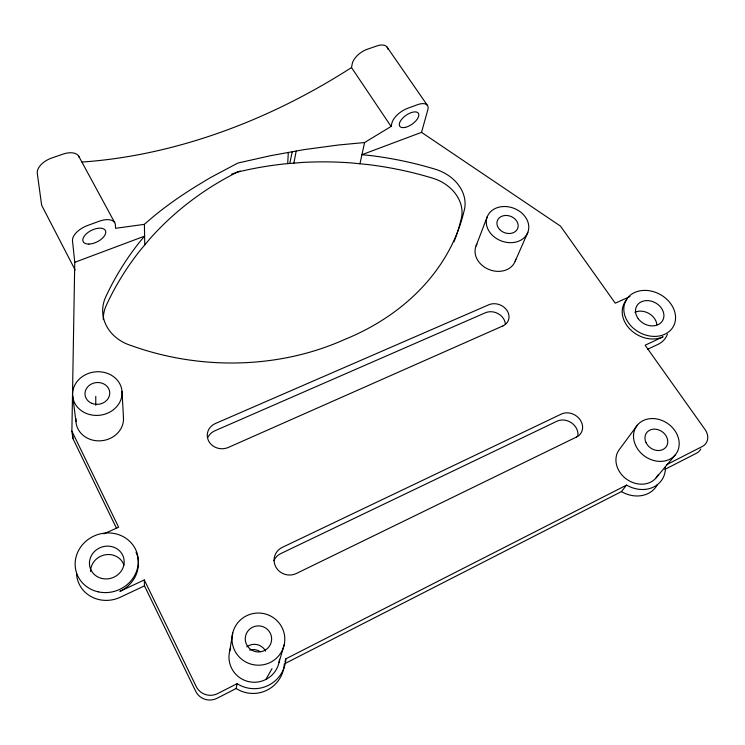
<?xml version="1.0" encoding="UTF-8"?>
<svg xmlns="http://www.w3.org/2000/svg" width="745" height="745" viewBox="0 0 745 745"><rect width="100%" height="100%" fill="white"/><g stroke="black" fill="none" stroke-linecap="round" stroke-linejoin="round"><path stroke-width="1.12" d="M95.76 405.233L95.76 396.34M116.602 528.494L72.889 438.526L71.883 431.169L74.751 262.315L72.489 240.719A17.033 8.838 -26.3 0 1 87.51 225.521L99.15 221.256A16.958 8.791 -26.6 0 1 115.401 224.897L115.577 228.296L144.4 224.347C160.417 209.96 178.046 197.406 196.363 186.11L210.295 177.692L237.851 163.062L270.556 155.677L304.081 149.624L338.314 145.014L364.612 142.537L391.078 126.445L391.935 122.925A15.552 7.403 -35.2 0 1 407.683 108.295L417.405 104.728A15.524 7.357 -35.4 0 1 427.853 109.683L421.53 132.359L361.93 154.699L370.014 155.5A351.631 320.015 18 0 1 435.331 169.245A39.764 32.128 16.4 0 1 463.949 211.468A239.694 192.601 6.4 0 1 344.227 339.646A240.374 193.402 5.9 0 1 131.269 345.596A43.508 37.269 -0.5 0 1 105.753 296.873A344.954 305.301 23 0 1 139.576 242.116L144.605 236.137L74.751 262.315M72.889 438.526L72.926 436.197M287.7 163.63L288.306 152.436M229.693 651.149L232.729 632.915M391.078 126.445L351.51 67.553L352.208 63.893A15.189 7.981 -35.8 0 1 367.332 49.235L376.942 45.929A15.161 7.925 -36 0 1 387.838 49.114M293.865 163.136L296.193 151.03M137.415 556.143A31.69 29.493 -19.5 0 1 119.871 591.372L144.297 579.927L144.483 585.868L195.721 691.313A16.036 15.738 -45.1 0 0 217.056 698.27L236.156 688.501L237.124 683.668A31.644 31.467 -1.3 0 0 285.866 658.822L626.592 485.097A29.027 24.343 35.7 0 0 665.415 466.454M289.758 163.472L292.245 151.738M359.928 163.77L364.612 142.537M279.003 662.538L284.18 644.807A26.41 26.084 6.8 0 0 250.422 614.225A26.41 26.084 6.8 0 0 240.579 658.319A26.41 26.084 6.8 0 0 284.18 644.807M284.935 661.858L285.866 658.822M476.074 245.915L487.314 216.581M515.186 261.197L527.851 232.338A21.745 17.498 20.7 0 0 502.782 206.57A21.745 17.498 20.7 0 0 491.951 234.871A21.745 17.498 20.7 0 0 527.851 232.338M265.89 679.449L272 668.665M637.562 424.874L619.933 448.741A23.225 19.472 35.7 0 0 627.048 479.519A23.225 19.472 35.7 0 0 658.021 474.938M285.344 663.367L621.404 491.607L626.592 485.097M656.14 477.778L675.333 454.822A24.119 19.985 34.9 0 0 657.863 419.174A24.119 19.985 34.9 0 0 635.848 445.92A24.119 19.985 34.9 0 0 675.333 454.822M237.124 683.668L217.782 693.53A16.222 15.924 -42.4 0 1 196.186 686.49L144.297 579.927M666.356 464.815L702.358 446.46A14.323 11.687 35.6 0 0 705.077 429.567L645.133 345.233L663.115 336.805A26.941 21.586 29 0 1 629.907 329.122A26.941 21.586 29 0 1 626.852 299.611M664.875 469.387L696.473 453.239A14.164 11.603 35.8 0 0 700.766 448.984M144.483 585.868L120.355 597.211A31.318 29.195 -20.2 0 1 76.558 573.929M647.396 349.368L657.882 344.441A26.662 21.456 29.1 0 0 667.418 334.188M103.927 533.83L118.632 527.199L71.883 431.169M629.981 296.557L615.258 303.196L560.473 226.117L421.53 132.359M231.62 174.209L240.328 171.024M387.093 47.131L427.453 105.464M78.756 156.273L114.739 222.681M75.133 269.96L41.636 205.22L37.287 173.296A16.604 9.471 -25.5 0 1 51.684 158.033L63.129 154.085A16.53 9.434 -25.9 0 1 79.259 157.4M72.6 395.427L75.953 421.512M122.022 391.349A24.799 21.801 -6.8 0 1 86.513 413.512A24.799 21.801 -6.8 0 1 83.431 375.88A24.799 21.801 -6.8 0 1 122.022 391.349L123.456 417.424A23.849 21.177 -7.9 0 1 99.672 440.863A23.849 21.177 -7.9 0 1 75.981 418.727M144.4 224.347L144.763 244.928M279.515 659.288A25.321 25.172 -1.3 0 1 248.56 681.601A25.321 25.172 -1.3 0 1 230.68 648.001M515.773 259.288A21 17.144 20.9 0 1 489.288 269.634A21 17.144 20.9 0 1 476.949 244.127M284.311 663.888A31.262 31.132 -8.2 0 1 236.156 688.501M577.943 435.648A14.071 12.013 31.6 0 0 571.499 422.834A14.071 12.013 31.6 0 0 557.009 421.195L280.809 553.572A15.012 14.388 14.7 0 0 273.89 560.678M90.564 571.49A17.228 16.055 -20.2 0 1 105.036 554.839A17.228 16.055 -20.2 0 1 123.959 565.148M351.51 67.553A518.613 380.658 -42.6 0 1 82.062 162.056M634.87 312.276A14.658 11.799 29.1 0 1 656.932 324.718M249.566 650.087A12.507 12.451 -7.9 0 1 259.986 651.558M246.772 646.809A12.656 12.581 -1.2 0 1 265.602 651.167M136.037 552.296A31.69 29.493 -19.5 0 1 137.127 555.165M657.453 484.539A28.71 24.157 36 0 1 621.404 491.607M207.985 437.203A14.444 13.159 2.8 0 1 214.839 430.806L485.395 312.76A13.373 11.231 23 0 1 505.352 324.261M103.294 319.624A43.042 36.989 -0.7 0 1 106.339 305.264A341.117 302.87 23.2 0 1 139.79 250.86L149.959 238.726A341.117 302.87 23.2 0 1 237.059 172.216A347.626 317.305 18.1 0 1 285.652 163.798L302.06 162.475A347.626 317.305 18.1 0 1 351.5 162.941L367.937 164.561A347.626 317.305 18.1 0 1 432.612 178.167A39.364 31.942 16.4 0 1 460.894 220.101A237.273 191.465 6.3 0 1 453.984 241.818M576.583 436.989L296.324 573.501A15.198 14.527 14.6 0 1 275.818 566.945A15.198 14.527 14.6 0 1 282.253 547.398L561.367 414.052A14.22 12.097 31.3 0 1 580.308 420.059A14.22 12.097 31.3 0 1 576.583 436.989M502.884 325.938L228.37 447.428A14.611 13.27 3.1 0 1 208.768 441.226A14.611 13.27 3.1 0 1 215.463 423.486L488.832 304.761A13.512 11.305 22.9 0 1 507 310.46A13.512 11.305 22.9 0 1 502.884 325.928M102.056 578.502A17.498 16.269 -19.2 0 0 123.651 557.809A17.498 16.269 -19.2 0 0 94.708 551.281A17.498 16.269 -19.2 0 0 102.056 578.502M499.727 229.59A10.877 8.744 20.7 0 0 517.7 228.389A10.877 8.744 20.7 0 0 505.222 215.473A10.877 8.744 20.7 0 0 499.727 229.59M91.924 403.38A12.404 10.896 -6.8 0 0 109.729 392.364A12.404 10.896 -6.8 0 0 90.471 384.55A12.404 10.896 -6.8 0 0 91.924 403.38M88.934 244.071A12.414 6.407 -26.4 0 0 105.762 231.928A12.414 6.407 -26.4 0 0 88.18 232.328A12.414 6.407 -26.4 0 0 88.934 244.071M626.452 319.484A27.034 21.633 28.9 0 0 671.161 329.579A27.034 21.633 28.9 0 0 651.447 291.137A27.034 21.633 28.9 0 0 626.452 319.484M646.092 442.763A12.06 9.992 34.9 0 0 665.825 447.289A12.06 9.992 34.9 0 0 657.164 429.446A12.06 9.992 34.9 0 0 646.092 442.763M404.712 127.479A11.352 5.373 -35.2 0 0 418.811 114.553A11.352 5.373 -35.2 0 0 403.632 117.235A11.352 5.373 -35.2 0 0 404.712 127.479M638.176 318.618A14.863 11.901 28.9 0 0 662.687 320.48A14.863 11.901 28.9 0 0 648.243 300.635A14.863 11.901 28.9 0 0 638.176 318.618M249.491 648.476A13.205 13.037 6.8 0 0 271.32 641.836A13.205 13.037 6.8 0 0 254.52 626.461A13.205 13.037 6.8 0 0 249.491 648.476M98.228 591.847A31.821 29.586 -19.3 0 0 137.322 554.057A31.821 29.586 -19.3 0 0 84.632 542.416A31.821 29.586 -19.3 0 0 98.228 591.847"/></g></svg>
